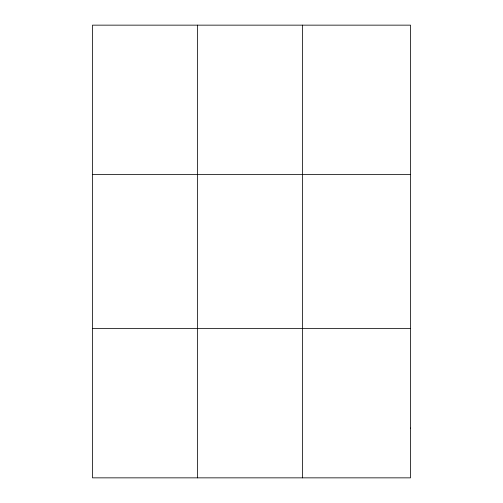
<?xml version="1.0" encoding="UTF-8"?>
<svg xmlns="http://www.w3.org/2000/svg" width="503" height="503" viewBox="0 0 503 503"><rect width="100%" height="100%" fill="white"/><g stroke="black" fill="none" stroke-linecap="round" stroke-linejoin="round"><path stroke-width="0.75" d="M197.434 25.15L197.434 477.85M302.385 25.15L302.385 477.85M92.477 174.541L410.523 174.541M92.477 328.459L410.523 328.459M410.523 428.053L410.523 477.85L92.477 477.85L92.477 25.15L410.523 25.15L410.523 428.053"/></g></svg>
